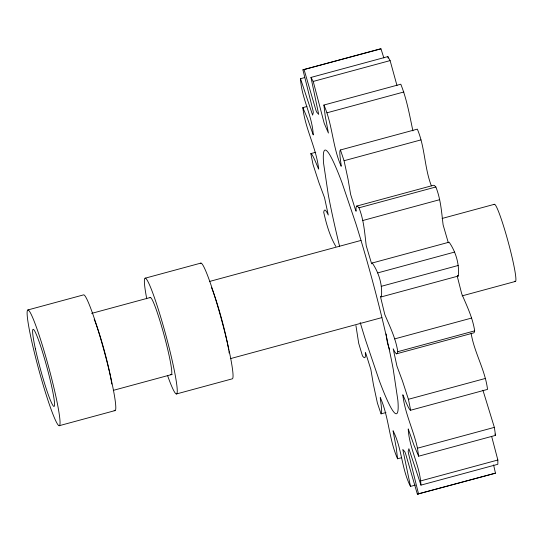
<?xml version="1.0" encoding="UTF-8"?>
<svg xmlns="http://www.w3.org/2000/svg" width="543" height="543" viewBox="0 0 543 543"><rect width="100%" height="100%" fill="white"/><g stroke="black" fill="none" stroke-linecap="round" stroke-linejoin="round"><path stroke-width="0.81" d="M304.609 77.601L300.523 78.708C301.372 98.018 312.354 115.584 313.25 134.915L307.413 118.374L302.838 107.629L306.931 106.516M491.666 436.491L497.856 460.009L497.85 464.292L420.954 485.123C420.106 465.813 409.123 448.246 408.227 428.916L414.065 445.457L418.639 456.201L495.528 435.371L494.361 427.375L482.931 390.207M431.386 185.889C424.3 167.577 425.121 147.296 417.336 129.139L340.441 149.97C338.303 150.778 342.484 170.76 340.848 165.527C332.492 146.162 332.479 124.34 323.906 105.037L400.795 84.213C406.816 99.145 409.565 115.184 412.911 130.89M385.944 412.531L381.037 413.861C383.175 413.053 378.994 393.071 380.629 398.304C388.985 417.669 388.998 439.484 397.571 458.787L401.664 457.681M340.441 149.97L344.065 160.728L348.043 179.17L350.635 194.421L355.468 209.802C357.07 214.268 355.217 207.474 356.575 206.123L357.47 206.238L358.971 207.813C363.844 219.922 364.699 233.035 366.22 245.701L371.636 263.83L372.233 263.002L449.122 242.178C455.801 251.687 459.616 264.475 458.258 276.048L381.369 296.878L380.378 296.24L384.783 314.506C389.854 326.513 395.813 338.513 397.781 351.681L397.198 353.513L396.417 353.832L395.06 352.407L393.193 348.816L396.967 366.192L402.512 381.084L408.417 399.288L410.651 410.223L487.546 389.392C485.103 369.742 474.249 352.55 471.093 333.124M457.369 276.706L461.672 293.675C466.749 305.689 472.709 317.682 474.67 330.857L474.087 332.683L473.313 333.002L396.417 353.832M381.369 296.878C382.727 285.306 378.912 272.518 372.233 263.002M300.523 78.708L312.605 115.123L313.311 112.503L313.053 110.724L302.913 69.83L379.808 48.999L380.989 48.85L383.86 57.965M302.913 69.83L380.989 48.85M304.1 69.68L315.965 110.365L316.657 112.096L318.68 114.376L310.976 77.425L387.865 56.594L390.112 60.599L396.987 85.577M310.976 77.425L313.216 81.43L390.112 60.599M326.988 112.801L403.883 91.971M335.839 246.441C329.71 235.947 326.343 223.94 323.696 212.143L324.28 210.317L325.06 209.998L326.418 211.417L328.284 215.008L324.504 197.632L318.965 182.74L313.053 164.536L310.827 153.608L315.734 152.278M344.065 160.728L420.954 139.897M356.575 206.123L433.463 185.299L434.359 185.414L435.859 186.982C440.733 199.091 441.588 212.204 443.108 224.87L448.321 242.762M358.971 207.813L435.859 186.982M27.944 309.938L83.69 294.842A59.968 5.097 74.8 0 1 105.43 355.889A59.968 5.097 74.8 0 1 114.118 410.209M145.205 278.179L200.951 263.077M362.772 220.519L439.667 199.688M91.631 313.392L150.587 297.421M209.544 281.457L361.034 240.42M442.097 218.462L494.503 204.27M377.663 272.912L454.559 252.081M381.281 286.317L458.177 265.486M113.277 390.363L172.233 374.392M230.368 358.645L381.851 317.607M462.1 295.874L515.321 281.457M59.173 425.719A59.968 5.097 74.8 0 0 40.175 338.343A59.968 5.097 74.8 0 0 31.324 339.429A59.968 5.097 74.8 0 0 59.173 425.719L114.919 410.623M176.434 393.96L232.18 378.858A59.968 5.097 74.8 0 0 220.648 316.555A59.968 5.097 74.8 0 0 200.415 263.654M394.707 338.886L471.595 318.062M397.781 351.681L474.67 330.857M408.417 399.288L485.313 378.464M418.639 456.201L417.472 448.206L494.361 427.375M420.961 480.84L497.856 460.009M397.571 458.787L396.234 447.649L393.064 430.775C402.024 448.185 401.508 469.037 410.501 486.406L415.409 485.075M410.501 486.406L402.797 449.455L404.82 451.735L405.512 453.459L417.377 494.15L495.454 473.17L493.594 464.91M417.377 494.15L495.454 473.17M457.274 275.416L458.258 276.048M310.827 153.608C312.924 153.275 319.922 173.692 318.578 168.262C316.08 147.377 305.112 128.562 302.838 107.629M410.651 410.223C408.553 410.556 401.555 390.139 402.899 395.569C405.085 413.78 413.623 430.355 417.472 448.206M494.924 434.013L495.528 435.371M420.954 485.123L408.872 448.708L408.166 451.321L408.424 453.106L418.565 494.001M381.037 413.861L377.412 403.103L373.435 384.661L370.842 369.403L366.009 354.029C364.407 349.556 366.26 356.357 364.903 357.701L364.007 357.586L362.507 356.018L358.706 343.312L355.93 325.61M389.575 349.74L387.451 343.128L386.107 333.931M313.216 81.43L324.205 123.275L328.413 133.049L325.237 116.182L323.906 105.037M387.865 56.594L388.15 58.162M360.192 322.474A136.619 11.613 74.8 0 0 365.541 339.986L379.387 380.887A136.619 11.613 74.8 0 0 397.87 400.347L393.2 369.104A136.619 11.613 74.8 0 0 355.93 223.838L342.09 182.937A136.619 11.613 74.8 0 0 323.608 163.484L328.277 194.72A136.619 11.613 74.8 0 0 339.579 246.298M494.144 204.65A39.978 3.401 74.8 0 1 508.323 242.443A39.978 3.401 74.8 0 1 514.791 281.179M94.183 319.216A39.978 3.401 74.8 0 1 111.356 381.288M111.559 382.571A39.978 3.401 74.8 0 1 111.777 384.064M211.444 287.451A39.978 3.401 74.8 0 1 212.299 289.575M212.544 290.186A39.978 3.401 74.8 0 1 228.725 350.174M228.936 351.572A39.978 3.401 74.8 0 1 229.126 352.998M150.051 297.856A39.978 3.401 74.8 0 1 164.224 335.649A39.978 3.401 74.8 0 1 170.699 374.385M146.759 298.786A59.968 5.097 74.8 0 1 152.902 293.356A59.968 5.097 74.8 0 1 175.532 376.876A59.968 5.097 74.8 0 1 167.516 375.41M35.404 348.898A39.978 3.401 74.8 0 0 53.967 406.422A39.978 3.401 74.8 0 0 41.302 348.172A39.978 3.401 74.8 0 0 35.404 348.898"/></g></svg>
